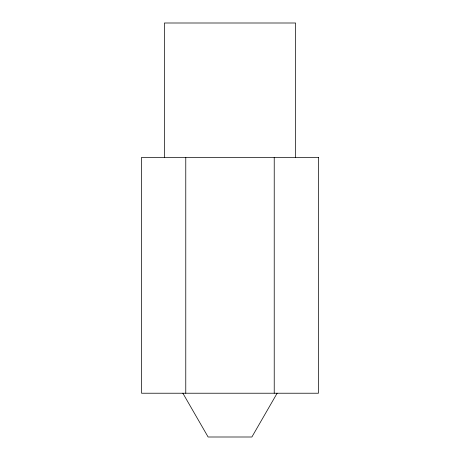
<?xml version="1.0" encoding="UTF-8"?>
<svg xmlns="http://www.w3.org/2000/svg" width="460" height="460" viewBox="0 0 460 460"><rect width="100%" height="100%" fill="white"/><g stroke="black" fill="none" stroke-linecap="round" stroke-linejoin="round"><path stroke-width="0.69" d="M277.138 393.225L251.879 437L208.121 437L182.861 393.225M295.59 157.389L295.59 23L164.41 23L164.41 157.389M274.229 157.389L274.229 393.225M185.771 157.389L185.771 393.225M318.452 157.389L141.548 157.389L141.548 393.225L318.452 393.225L318.452 157.389"/></g></svg>
